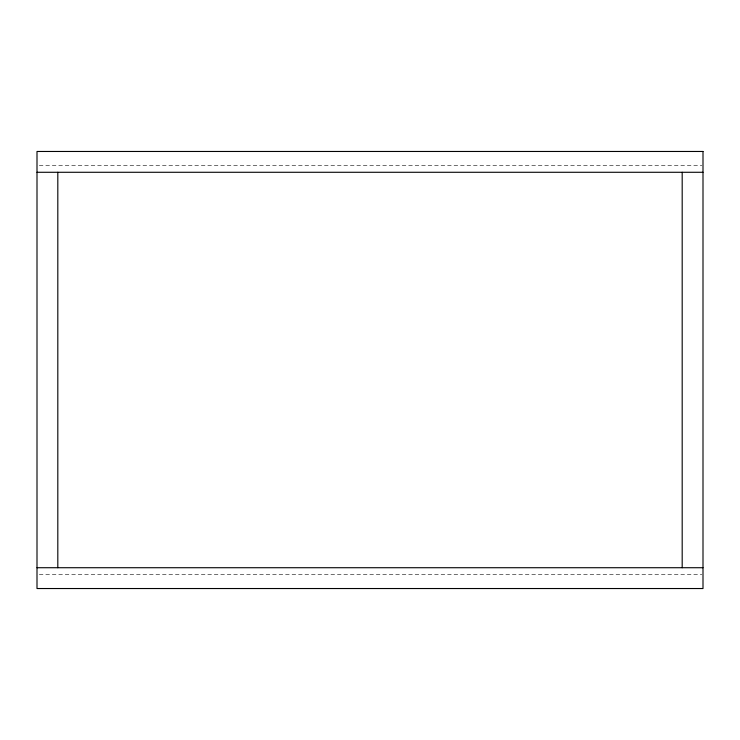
<?xml version="1.0" encoding="UTF-8"?>
<svg xmlns="http://www.w3.org/2000/svg" width="740" height="740" viewBox="0 0 740 740"><rect width="100%" height="100%" fill="white"/><g stroke="black" fill="none" stroke-linecap="round" stroke-linejoin="round"><path stroke-width="0.56" stroke-dasharray="3.7 2.78" d="M39.312 165.344L701.844 165.344M39.312 574.656L701.844 574.656"/><path stroke-width="1.11" d="M37 172.281L703 172.281M37 567.719L703 567.719M682.188 172.281L682.188 567.719M57.812 172.281L57.812 567.719M703 151.469L37 151.469L37 588.531L703 588.531L703 151.469"/></g></svg>
